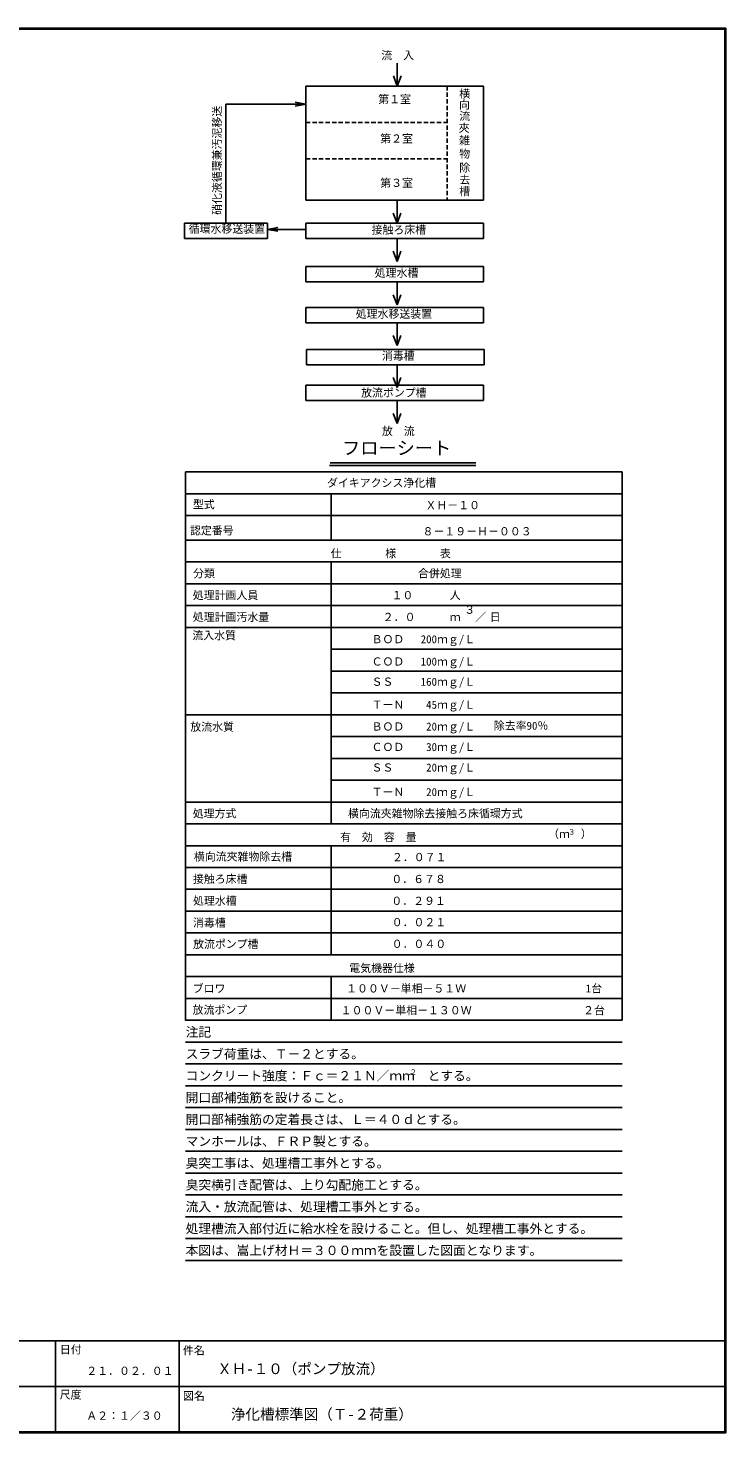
# Model space of a CAD drawing. Units: millimetres, scale not verified. Extents: x -8093 to 8093, y -5792 to 5792.
# Drawn here: x 2340 to 8093, y -5792 to 5792 of the extents above; entities that cross this region are included whole.
import ezdxf
from ezdxf.enums import TextEntityAlignment as Align

# ---------------------------------------------------------------- set-up
doc = ezdxf.new("R2010")
doc.units = ezdxf.units.MM
doc.header["$LTSCALE"] = 30
doc.linetypes.add('DASHED1', pattern=[1.8, 1.2, -0.6])
doc.layers.add('0-0_Axis_waku', color=7, linetype='Continuous', lineweight=25)
doc.layers.add('0-1_00クル-フ-0躯体', color=3, linetype='Continuous', lineweight=25)
doc.styles.add('ＭＳ ゴシック', font='')
doc.styles.get('ＭＳ ゴシック').set_extended_font_data('MS Gothic')

msp = doc.modelspace()

# ---------------------------------------------------------------- linework, layer by layer
at = {"layer": '0-0_Axis_waku'}
for p, q in [((-8093.4, 5792.4), (8093.4, 5792.4)), ((8093.4, -5792.4), (8093.4, 5792.4)), ((-8092.8, 5791.8), (8092.8, 5791.8)), ((-8092.2, 5791.2), (8092.2, 5791.2)), ((-8091.6, 5790.6), (8091.6, 5790.6)), ((-8091, 5790), (8091, 5790)), ((-8090.4, 5789.4), (8090.4, 5789.4)), ((-8089.8, 5788.8), (8089.8, 5788.8)), ((-8089.2, 5788.2), (8089.2, 5788.2)), ((-8088.6, 5787.6), (8088.6, 5787.6)), ((-8088, 5787), (8088, 5787)), ((-8087.4, 5786.4), (8087.4, 5786.4)), ((-8086.8, 5785.8), (8086.8, 5785.8)), ((-8086.2, 5785.2), (8086.2, 5785.2)), ((-8085.6, 5784.6), (8085.6, 5784.6)), ((-8085, 5784), (8085, 5784)), ((8085, -5784), (8085, 5784)), ((8085.6, -5784.6), (8085.6, 5784.6)), ((8086.2, -5785.2), (8086.2, 5785.2)), ((8086.8, -5785.8), (8086.8, 5785.8)), ((8087.4, -5786.4), (8087.4, 5786.4)), ((8088, -5787), (8088, 5787)), ((8088.6, -5787.6), (8088.6, 5787.6)), ((8089.2, -5788.2), (8089.2, 5788.2)), ((8089.8, -5788.8), (8089.8, 5788.8)), ((8090.4, -5789.4), (8090.4, 5789.4)), ((8091, -5790), (8091, 5790)), ((8091.6, -5790.6), (8091.6, 5790.6)), ((8092.2, -5791.2), (8092.2, 5791.2)), ((8092.8, -5791.8), (8092.8, 5791.8)), ((-8085, -5034), (8085, -5034)), ((2564.99, -5784), (2564.99, -5034)), ((3585, -5784), (3585, -5034)), ((-75.01, -5409), (8085, -5409)), ((8093.4, -5792.4), (-8093.4, -5792.4)), ((8092.8, -5791.8), (-8092.8, -5791.8)), ((8092.2, -5791.2), (-8092.2, -5791.2)), ((8091.6, -5790.6), (-8091.6, -5790.6)), ((8091, -5790), (-8091, -5790)), ((8090.4, -5789.4), (-8090.4, -5789.4)), ((8089.8, -5788.8), (-8089.8, -5788.8)), ((8089.2, -5788.2), (-8089.2, -5788.2)), ((8088.6, -5787.6), (-8088.6, -5787.6)), ((8088, -5787), (-8088, -5787)), ((8087.4, -5786.4), (-8087.4, -5786.4)), ((8086.8, -5785.8), (-8086.8, -5785.8)), ((8086.2, -5785.2), (-8086.2, -5785.2)), ((8085.6, -5784.6), (-8085.6, -5784.6)), ((-8085, -5784), (8085, -5784))]:
    msp.add_line(p, q, dxfattribs=at)
at = {"layer": '0-1_00クル-フ-0躯体'}
for p, q in [((5384.16, 5503.44), (5384.16, 5314.44)), ((5352, 5398.44), (5384.16, 5314.44)), ((5416.31, 5398.44), (5384.16, 5314.44)), ((4630, 4372.34), (4630, 5314.44)), ((4630, 5314.44), (6094.41, 5314.29)), ((6094.91, 5313.79), (6094.91, 4372.69)), ((3970.73, 5165.11), (3970.73, 4183.34)), ((4630, 5165.11), (4543.06, 5148.8)), ((4630, 4372.34), (6094.41, 4372.19)), ((5382.44, 4372.34), (5382.44, 4183.34)), ((3628.43, 4183.34), (3628.43, 4057.34)), ((3628.43, 4183.34), (4313.03, 4183.34)), ((4630, 4183.34), (4630, 4057.34)), ((4630, 4183.34), (6094.76, 4183.34)), ((5350.29, 4267.34), (5382.44, 4183.34)), ((5414.6, 4267.34), (5382.44, 4183.34)), ((6094.76, 4183.34), (6094.76, 4057.34)), ((4313.03, 4132.77), (4399.97, 4149.08)), ((6094.76, 4057.34), (4630, 4057.34)), ((5382.44, 4057.35), (5382.44, 3868.35)), ((5350.29, 3952.34), (5382.44, 3868.35)), ((5414.6, 3952.34), (5382.44, 3868.35)), ((4630, 3825.1), (4630, 3699.1)), ((4630, 3825.1), (6094.76, 3825.1)), ((6094.76, 3825.1), (6094.76, 3699.1)), ((6094.76, 3699.1), (4630, 3699.1)), ((5350.29, 3594.1), (5382.44, 3510.1)), ((5382.44, 3699.1), (5382.44, 3510.1)), ((5414.6, 3594.1), (5382.44, 3510.1)), ((4630, 3488.79), (4630, 3362.79)), ((4630, 3488.79), (6094.76, 3488.79)), ((6094.76, 3488.79), (6094.76, 3362.79)), ((6094.76, 3362.79), (4630, 3362.79)), ((5382.44, 3362.79), (5382.44, 3173.79)), ((5350.29, 3257.79), (5382.44, 3173.79)), ((5414.6, 3257.79), (5382.44, 3173.79)), ((4634.74, 3142.43), (4634.74, 3016.43)), ((4634.74, 3142.43), (6099.5, 3142.43)), ((5382.44, 3016.43), (5382.44, 2827.43)), ((5350.29, 2911.43), (5382.44, 2827.43)), ((5414.6, 2911.43), (5382.44, 2827.43)), ((4630, 2846.46), (4630, 2720.47)), ((4630, 2846.46), (6094.76, 2846.46)), ((6094.76, 2846.46), (6094.76, 2720.47)), ((6094.76, 2720.47), (4630, 2720.47)), ((5382.44, 2720.46), (5382.44, 2531.46)), ((5350.29, 2615.46), (5382.44, 2531.46)), ((5414.6, 2615.46), (5382.44, 2531.46)), ((6031.77, 2208.42), (4830.85, 2208.42)), ((3638.95, 2132.35), (7238.95, 2132.35)), ((3638.95, 1570.22), (3638.95, 2132.35)), ((6032.63, 2184.42), (4825.24, 2184.42)), ((7238.95, 2132.35), (7238.95, 1570.22)), ((3638.95, 1952.34), (7238.95, 1952.34)), ((4838.95, 1952.34), (4838.95, 1570.22)), ((7238.95, 1772.34), (3638.95, 1772.34)), ((3638.95, 1570.22), (7238.95, 1570.22)), ((7238.95, 1570.22), (7238.95, -2389.79)), ((3638.95, 1390.22), (7238.95, 1390.22)), ((4838.95, 1390.22), (4838.95, -769.79)), ((3638.95, 1210.22), (7238.95, 1210.22)), ((3638.95, 1030.22), (7238.95, 1030.22)), ((3638.95, 850.22), (7238.95, 850.22)), ((4838.95, 670.21), (7238.95, 670.21)), ((4838.95, 490.21), (7238.95, 490.21)), ((4838.95, 310.21), (7238.95, 310.21)), ((3638.95, 130.21), (7238.95, 130.21)), ((4838.95, -49.79), (7238.95, -49.79)), ((4838.95, -229.79), (7238.95, -229.79)), ((4838.95, -409.79), (7238.95, -409.79)), ((3638.94, -589.79), (7238.95, -589.79)), ((7238.94, -769.79), (3638.94, -769.79)), ((3638.94, -949.79), (7238.94, -949.79)), ((4838.94, -949.79), (4838.94, -1849.78)), ((3638.94, -1129.79), (7238.94, -1129.79)), ((3638.94, -1309.79), (7238.94, -1309.79)), ((3638.94, -1489.78), (7238.94, -1489.78)), ((3638.94, -1669.78), (7238.94, -1669.78)), ((3638.93, -1849.78), (7238.93, -1849.78)), ((3638.95, -2029.78), (7238.95, -2029.78)), ((4838.95, -2029.78), (4838.95, -2389.79)), ((7238.95, -2209.79), (3638.95, -2209.79)), ((7238.95, -2569.79), (3638.95, -2569.79)), ((7238.95, -2749.79), (3638.95, -2749.79)), ((7238.95, -2929.79), (3638.95, -2929.79)), ((7238.95, -3109.79), (3638.95, -3109.79)), ((7238.95, -3289.79), (3638.95, -3289.79)), ((7238.95, -3469.79), (3638.95, -3469.79)), ((7238.95, -3649.8), (3638.95, -3649.8)), ((7238.95, -3829.8), (3638.95, -3829.8)), ((7238.95, -4009.8), (3638.95, -4009.8)), ((7238.95, -4189.8), (3638.95, -4189.8)), ((7238.95, -4369.8), (3638.95, -4369.8))]:
    msp.add_line(p, q, dxfattribs=at)
at = {"layer": '0-1_00クル-フ-0躯体', "linetype": 'DASHED1'}
for p, q in [((5795.27, 5314.29), (5795.27, 4372.19)), ((4630, 5014.44), (5795.27, 5014.29)), ((4630, 4714.44), (5795.27, 4714.29))]:
    msp.add_line(p, q, dxfattribs=at)
at = {"layer": '0-1_00クル-フ-0躯体'}
for points in [[(3970.73, 5165.11), (4630, 5165.11), (4543.06, 5181.42)], [(4313.03, 4183.34), (4313.03, 4057.34), (3628.43, 4057.34)], [(4630, 4132.77), (4313.03, 4132.77), (4399.97, 4116.47)], [(6099.5, 3142.43), (6099.5, 3016.43), (4634.74, 3016.43)], [(7238.95, -2389.79), (3638.95, -2389.79), (3638.95, 1570.22)]]:
    msp.add_lwpolyline(points, dxfattribs=at)
for centre, start, end in [((6094.41, 5313.79), 0, 90), ((6094.41, 4372.69), 270, 0)]:
    msp.add_arc(centre, 0.5, start, end, dxfattribs=at)

# ---------------------------------------------------------------- texts
at = {"layer": '0-0_Axis_waku', "style": 'ＭＳ ゴシック'}
for s, height, p in [('日付', 65.98, (2601.79, -5157.94)), ('件名', 65.98, (3616.47, -5165.38)), ('ＸＨ-１０（ポンプ放流）', 87.98, (3900, -5334)), ('２１．０２．０１', 65.98, (2819.99, -5334)), ('尺度', 65.98, (2600.31, -5529.85)), ('図名', 65.98, (3616.47, -5540.38)), ('Ａ２：１／３０', 65.98, (2819.99, -5703.49)), ('浄化槽標準図（Ｔ-２荷重）', 87.98, (4012.33, -5709))]:
    msp.add_text(s, height=height, dxfattribs=at).set_placement(p, align=Align.BOTTOM_LEFT)
at = {"layer": '0-1_00クル-フ-0躯体', "color": 4, "style": 'ＭＳ ゴシック'}
for s, height, p in [('流\u3000入', 65.98, (5252.31, 5515.26)), ('第１室', 65.98, (5226.76, 5152.71)), ('横', 65.98, (5894.95, 5198.1)), ('流', 65.98, (5894.95, 5014.59)), ('向', 65.98, (5892.8, 5107.32)), ('夾', 65.98, (5890.64, 4915.11)), ('第２室', 65.98, (5243.32, 4828.08)), ('雑', 65.98, (5892.8, 4813.48)), ('物', 65.98, (5894.95, 4702.95)), ('除', 65.98, (5894.95, 4588.65)), ('第３室', 65.98, (5243.32, 4462.58)), ('去', 65.98, (5894.95, 4489.44)), ('槽', 65.98, (5894.95, 4393.89)), ('循環水移送装置', 65.98, (3664.02, 4083.42)), ('接触ろ床槽', 65.98, (5172.06, 4076.57)), ('処理水槽', 65.98, (5197.76, 3720.65)), ('処理水移送装置', 65.98, (5041.33, 3382.62)), ('消毒槽', 65.98, (5257.23, 3036.95)), ('放流ポンプ槽', 65.98, (5085.61, 2732.56)), ('放\u3000流', 65.98, (5257.59, 2415.88)), ('フローシート', 110, (4928.45, 2241.83)), ('ダイキアクシス浄化槽\u3000', 65.98, (4804.14, 1989.16)), ('型式', 65.98, (3698.58, 1811.56)), ('ＸＨ－１０', 65.98, (5616.24, 1804.91)), ('認定番号', 65.98, (3674.5, 1595.93)), ('８－１９－Ｈ－００３', 65.98, (5592.16, 1589.27)), ('仕\u3000\u3000\u3000\u3000様\u3000\u3000\u3000\u3000表', 65.98, (4835.35, 1407.62)), ('分類', 65.98, (3700.75, 1242.61)), ('合併処理', 65.98, (5554.75, 1242.61)), ('処理計画人員\u3000', 65.98, (3697.75, 1062.61)), ('１０', 65.98, (5336.35, 1062.61)), ('人', 65.98, (5816.35, 1062.61)), ('処理計画汚水量', 65.98, (3697.75, 882.61)), ('２．０', 65.98, (5264.14, 882.61)), ('ｍ', 65.98, (5816.35, 882.61)), ('３', 65.98, (5936.35, 942.62)), ('／', 65.98, (6026.35, 882.61)), ('日', 65.98, (6146.35, 882.61)), ('流入水質', 65.98, (3694.47, 731.21)), ('ＢＯＤ\u3000 200ｍｇ/Ｌ', 65.98, (5171.9, 699.62)), ('ＣＯＤ\u3000 100ｍｇ/Ｌ', 65.98, (5171.9, 515.56)), ('ＳＳ\u3000\u3000 160ｍｇ/Ｌ', 65.98, (5171.9, 349.02)), ('ＴーＮ \u3000 45ｍｇ/Ｌ', 65.98, (5171.9, 159.62)), ('放流水質', 65.98, (3677.64, -22.95)), ('ＢＯＤ\u3000\u300020ｍｇ/Ｌ', 65.98, (5171.9, -20.38)), ('除去率90％', 65.98, (6179.62, -13.44)), ('ＣＯＤ\u3000\u300030ｍｇ/Ｌ', 65.98, (5171.9, -188.89)), ('ＳＳ\u3000\u3000\u300020ｍｇ/Ｌ', 65.98, (5171.9, -358.57)), ('ＴーＮ\u3000\u300020ｍｇ/Ｌ', 65.98, (5171.9, -560.38)), ('処理方式\u3000\u3000\u3000', 65.98, (3697.74, -737.38)), ('横向流夾雑物除去接触ろ床循環方式', 65.98, (4977.58, -737.38)), ('（ｍ\u3000）', 65.98, (6627.38, -906.61)), ('有\u3000効\u3000容\u3000量', 65.98, (4912.74, -932.38)), ('３', 43.99, (6791.54, -872.19)), ('横向流夾雑物除去槽', 65.98, (3706.86, -1093.08)), ('２．０７１', 65.98, (5339.88, -1097.39)), ('接触ろ床槽', 65.98, (3698.94, -1277.39)), ('０．６７８', 65.98, (5335.02, -1278.12)), ('処理水槽', 65.98, (3700.14, -1457.39)), ('０．２９１', 65.98, (5335.02, -1458.11)), ('消毒槽', 65.98, (3700.14, -1637.39)), ('０．０２１', 65.98, (5337.78, -1634.05)), ('放流ポンプ槽', 65.98, (3700.1, -1813.95)), ('\u3000０．０４０', 65.98, (5247.5, -1812.88)), ('電気機器仕様', 65.98, (4988.35, -2012.39)), ('ブロワ', 65.98, (3697.15, -2180.38)), ('１００Ｖ－単相－５１Ｗ', 65.98, (4962.25, -2180.38)), ('1台', 65.98, (6938.05, -2180.38)), ('放流ポンプ', 65.98, (3696.33, -2356.59)), ('１００Ｖ－単相－１３０Ｗ', 65.98, (4917.25, -2360.39)), ('２台', 65.98, (6915.55, -2360.39)), ('注記', 76.98, (3638.95, -2548.59)), ('スラブ荷重は、Ｔ－２とする。', 76.98, (3638.95, -2728.59)), ('コンクリート強度：Ｆｃ＝２１Ｎ／ｍｍ\u3000とする。', 76.98, (3638.95, -2908.59)), ('２', 43.99, (5485.18, -2852.85)), ('開口部補強筋を設けること。', 76.98, (3638.95, -3088.6)), ('開口部補強筋の定着長さは、Ｌ＝４０ｄとする。', 76.98, (3638.95, -3268.6)), ('マンホールは、ＦＲＰ製とする。', 76.98, (3638.95, -3448.6)), ('臭突工事は、処理槽工事外とする。', 76.98, (3638.95, -3628.6)), ('臭突横引き配管は、上り勾配施工とする。', 76.98, (3638.95, -3808.6)), ('流入・放流配管は、処理槽工事外とする。', 76.98, (3638.95, -3988.6)), ('処理槽流入部付近に給水栓を設けること。但し、処理槽工事外とする。', 76.98, (3638.95, -4168.6)), ('本図は、嵩上げ材Ｈ＝３００ｍｍを設置した図面となります。', 76.98, (3638.95, -4348.6))]:
    msp.add_text(s, height=height, dxfattribs=at).set_placement(p, align=Align.BOTTOM_LEFT)
msp.add_text('硝化液循環兼汚泥移送', height=65.98, rotation=90, dxfattribs=at).set_placement((3951.27, 4251.79), align=Align.BOTTOM_LEFT)

doc.saveas('drawing.dxf')
